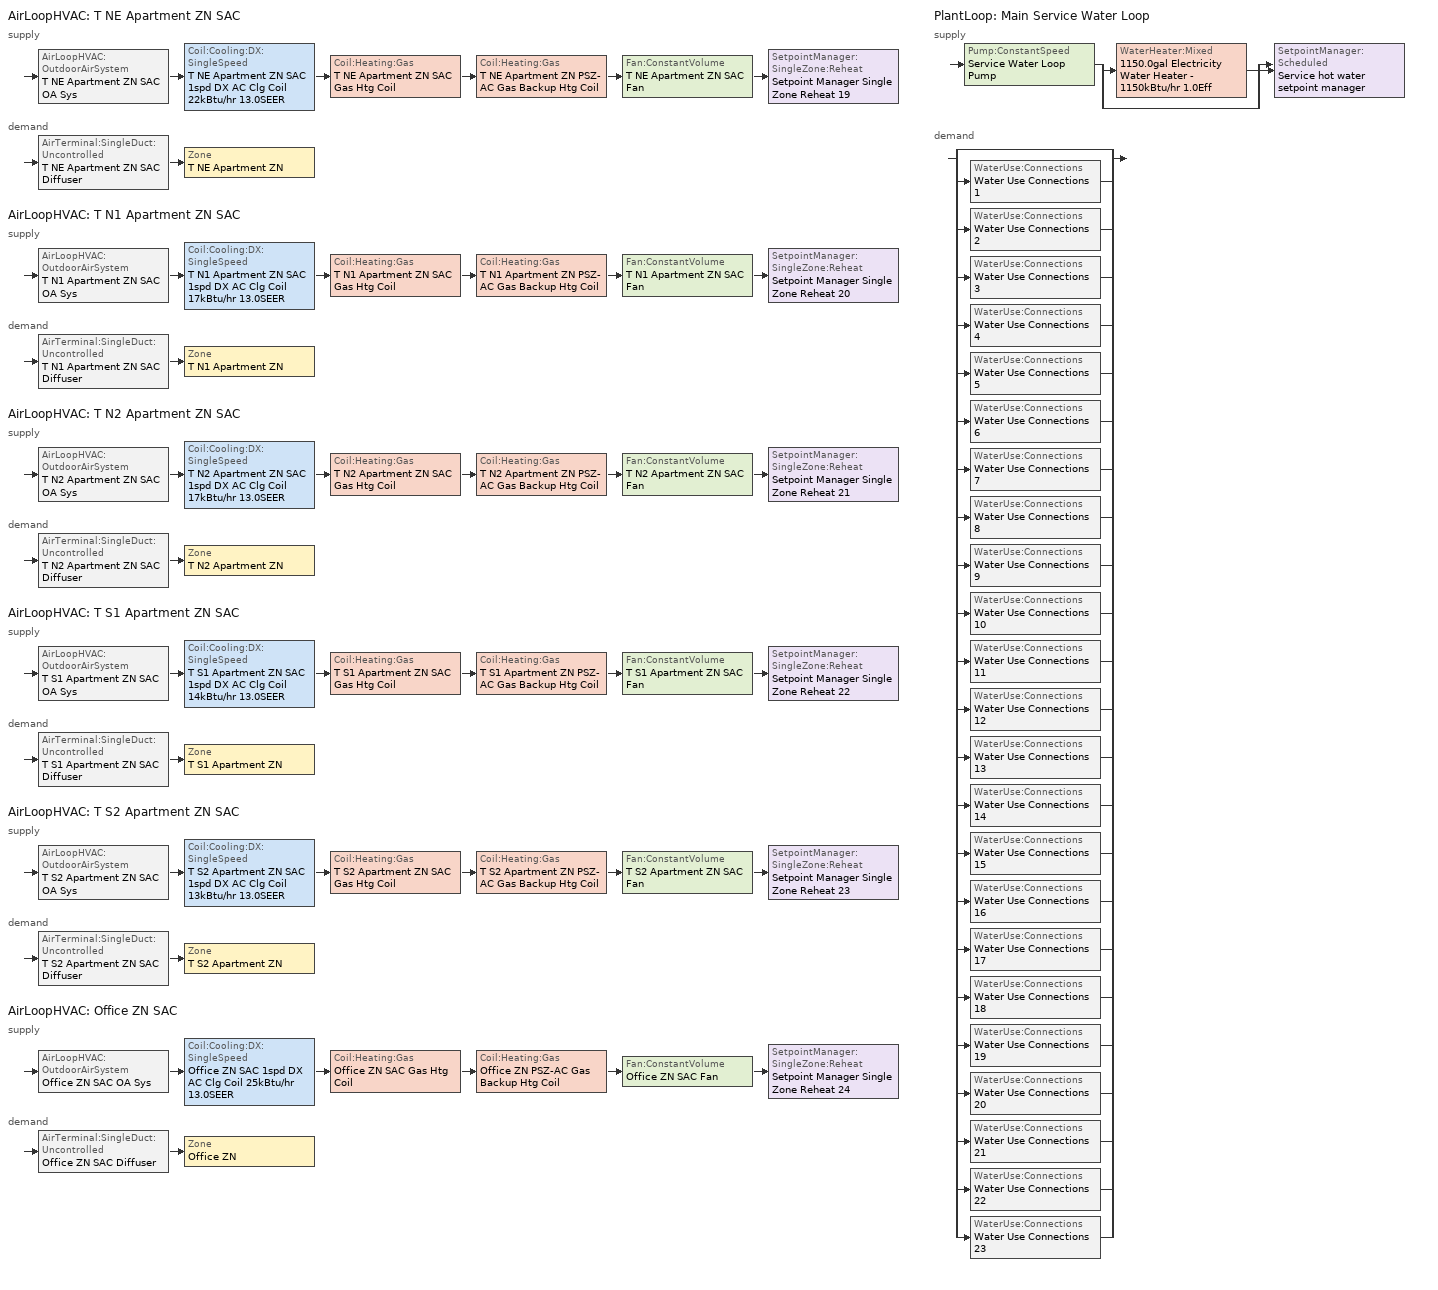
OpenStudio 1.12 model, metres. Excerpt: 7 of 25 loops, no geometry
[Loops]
AirLoopHVAC 'T NE Apartment ZN SAC'
 supply: AirLoopHVAC:OutdoorAirSystem 'T NE Apartment ZN SAC OA Sys' > Coil:Cooling:DX:SingleSpeed 'T NE Apartment ZN SAC 1spd DX AC Clg Coil 22kBtu/hr 13.0SEER' > Coil:Heating:Gas 'T NE Apartment ZN SAC Gas Htg Coil' > Coil:Heating:Gas 'T NE Apartment ZN PSZ-AC Gas Backup Htg Coil' > Fan:ConstantVolume 'T NE Apartment ZN SAC Fan' > SetpointManager:SingleZone:Reheat 'Setpoint Manager Single Zone Reheat 19'
 demand: AirTerminal:SingleDuct:Uncontrolled 'T NE Apartment ZN SAC Diffuser' > Zone 'T NE Apartment ZN'
AirLoopHVAC 'T N1 Apartment ZN SAC'
 supply: AirLoopHVAC:OutdoorAirSystem 'T N1 Apartment ZN SAC OA Sys' > Coil:Cooling:DX:SingleSpeed 'T N1 Apartment ZN SAC 1spd DX AC Clg Coil 17kBtu/hr 13.0SEER' > Coil:Heating:Gas 'T N1 Apartment ZN SAC Gas Htg Coil' > Coil:Heating:Gas 'T N1 Apartment ZN PSZ-AC Gas Backup Htg Coil' > Fan:ConstantVolume 'T N1 Apartment ZN SAC Fan' > SetpointManager:SingleZone:Reheat 'Setpoint Manager Single Zone Reheat 20'
 demand: AirTerminal:SingleDuct:Uncontrolled 'T N1 Apartment ZN SAC Diffuser' > Zone 'T N1 Apartment ZN'
AirLoopHVAC 'T N2 Apartment ZN SAC'
 supply: AirLoopHVAC:OutdoorAirSystem 'T N2 Apartment ZN SAC OA Sys' > Coil:Cooling:DX:SingleSpeed 'T N2 Apartment ZN SAC 1spd DX AC Clg Coil 17kBtu/hr 13.0SEER' > Coil:Heating:Gas 'T N2 Apartment ZN SAC Gas Htg Coil' > Coil:Heating:Gas 'T N2 Apartment ZN PSZ-AC Gas Backup Htg Coil' > Fan:ConstantVolume 'T N2 Apartment ZN SAC Fan' > SetpointManager:SingleZone:Reheat 'Setpoint Manager Single Zone Reheat 21'
 demand: AirTerminal:SingleDuct:Uncontrolled 'T N2 Apartment ZN SAC Diffuser' > Zone 'T N2 Apartment ZN'
AirLoopHVAC 'T S1 Apartment ZN SAC'
 supply: AirLoopHVAC:OutdoorAirSystem 'T S1 Apartment ZN SAC OA Sys' > Coil:Cooling:DX:SingleSpeed 'T S1 Apartment ZN SAC 1spd DX AC Clg Coil 14kBtu/hr 13.0SEER' > Coil:Heating:Gas 'T S1 Apartment ZN SAC Gas Htg Coil' > Coil:Heating:Gas 'T S1 Apartment ZN PSZ-AC Gas Backup Htg Coil' > Fan:ConstantVolume 'T S1 Apartment ZN SAC Fan' > SetpointManager:SingleZone:Reheat 'Setpoint Manager Single Zone Reheat 22'
 demand: AirTerminal:SingleDuct:Uncontrolled 'T S1 Apartment ZN SAC Diffuser' > Zone 'T S1 Apartment ZN'
AirLoopHVAC 'T S2 Apartment ZN SAC'
 supply: AirLoopHVAC:OutdoorAirSystem 'T S2 Apartment ZN SAC OA Sys' > Coil:Cooling:DX:SingleSpeed 'T S2 Apartment ZN SAC 1spd DX AC Clg Coil 13kBtu/hr 13.0SEER' > Coil:Heating:Gas 'T S2 Apartment ZN SAC Gas Htg Coil' > Coil:Heating:Gas 'T S2 Apartment ZN PSZ-AC Gas Backup Htg Coil' > Fan:ConstantVolume 'T S2 Apartment ZN SAC Fan' > SetpointManager:SingleZone:Reheat 'Setpoint Manager Single Zone Reheat 23'
 demand: AirTerminal:SingleDuct:Uncontrolled 'T S2 Apartment ZN SAC Diffuser' > Zone 'T S2 Apartment ZN'
AirLoopHVAC 'Office ZN SAC'
 supply: AirLoopHVAC:OutdoorAirSystem 'Office ZN SAC OA Sys' > Coil:Cooling:DX:SingleSpeed 'Office ZN SAC 1spd DX AC Clg Coil 25kBtu/hr 13.0SEER' > Coil:Heating:Gas 'Office ZN SAC Gas Htg Coil' > Coil:Heating:Gas 'Office ZN PSZ-AC Gas Backup Htg Coil' > Fan:ConstantVolume 'Office ZN SAC Fan' > SetpointManager:SingleZone:Reheat 'Setpoint Manager Single Zone Reheat 24'
 demand: AirTerminal:SingleDuct:Uncontrolled 'Office ZN SAC Diffuser' > Zone 'Office ZN'
PlantLoop 'Main Service Water Loop'
 supply: Pump:ConstantSpeed 'Service Water Loop Pump' > split
  | WaterHeater:Mixed '1150.0gal Electricity Water Heater - 1150kBtu/hr 1.0Eff'
  | bypass
  join > SetpointManager:Scheduled 'Service hot water setpoint manager'
 demand: split
  | bypass
  | WaterUse:Connections 'Water Use Connections 1'
  | WaterUse:Connections 'Water Use Connections 2'
  | WaterUse:Connections 'Water Use Connections 3'
  | WaterUse:Connections 'Water Use Connections 4'
  | WaterUse:Connections 'Water Use Connections 5'
  | WaterUse:Connections 'Water Use Connections 6'
  | WaterUse:Connections 'Water Use Connections 7'
  | WaterUse:Connections 'Water Use Connections 8'
  | WaterUse:Connections 'Water Use Connections 9'
  | WaterUse:Connections 'Water Use Connections 10'
  | WaterUse:Connections 'Water Use Connections 11'
  | WaterUse:Connections 'Water Use Connections 12'
  | WaterUse:Connections 'Water Use Connections 13'
  | WaterUse:Connections 'Water Use Connections 14'
  | WaterUse:Connections 'Water Use Connections 15'
  | WaterUse:Connections 'Water Use Connections 16'
  | WaterUse:Connections 'Water Use Connections 17'
  | WaterUse:Connections 'Water Use Connections 18'
  | WaterUse:Connections 'Water Use Connections 19'
  | WaterUse:Connections 'Water Use Connections 20'
  | WaterUse:Connections 'Water Use Connections 21'
  | WaterUse:Connections 'Water Use Connections 22'
  | WaterUse:Connections 'Water Use Connections 23'
[Sizing:Zone] Zone Cooling Design Supply Air Temperature Input Method=SupplyAirTemperature; Zone Cooling Design Supply Air Temperature {C}=14; Zone Cooling Design Supply Air Temperature Difference {deltaC}=11.11; Zone Heating Design Supply Air Temperature Input Method=SupplyAirTemperature; Zone Heating Design Supply Air Temperature {C}=50; Zone Heating Design Supply Air Temperature Difference {deltaC}=11.11; Zone Cooling Design Supply Air Humidity Ratio {kg-H2O/kg-air}=0.008; Zone Heating Design Supply Air Humidity Ratio {kg-H2O/kg-air}=0.008; Cooling Design Air Flow Method=DesignDay; Heating Design Air Flow Method=DesignDay; Account for Dedicated Outdoor Air System=No; Dedicated Outdoor Air System Control Strategy=NeutralSupplyAir; Dedicated Outdoor Air Low Setpoint Temperature for Design {C}=autosize; Dedicated Outdoor Air High Setpoint Temperature for Design {C}=autosize
T N1 Apartment ZN; T S1 Apartment ZN; Office ZN; T N2 Apartment ZN; T S2 Apartment ZN; T NE Apartment ZN
[Zone equipment]
T N1 Apartment ZN: Zone HVAC Ideal Loads Air System 3, T N1 Apartment ZN SAC Diffuser
T S1 Apartment ZN: Zone HVAC Ideal Loads Air System 10, T S1 Apartment ZN SAC Diffuser
Office ZN: Zone HVAC Ideal Loads Air System 18, Office ZN SAC Diffuser
T N2 Apartment ZN: Zone HVAC Ideal Loads Air System 19, T N2 Apartment ZN SAC Diffuser
T S2 Apartment ZN: Zone HVAC Ideal Loads Air System 23, T S2 Apartment ZN SAC Diffuser
T NE Apartment ZN: Zone HVAC Ideal Loads Air System 25, T NE Apartment ZN SAC Diffuser
[AirLoopHVAC] Availability Schedule=Always On Discrete; Design Supply Air Flow Rate {m3/s}=AutoSize
T NE Apartment ZN SAC; T N1 Apartment ZN SAC; T N2 Apartment ZN SAC; T S1 Apartment ZN SAC; T S2 Apartment ZN SAC; Office ZN SAC
[Sizing:System] Type of Load to Size On=Sensible; Design Outdoor Air Flow Rate {m3/s}=Autosize; Minimum System Air Flow Ratio=1; Preheat Design Temperature {C}=7; Preheat Design Humidity Ratio {kg-H2O/kg-Air}=0.008; Precool Design Temperature {C}=11; Precool Design Humidity Ratio {kg-H2O/kg-Air}=0.008; Central Cooling Design Supply Air Temperature {C}=12; Central Heating Design Supply Air Temperature {C}=50; Sizing Option=NonCoincident; 100% Outdoor Air in Cooling=No; 100% Outdoor Air in Heating=No; Central Cooling Design Supply Air Humidity Ratio {kg-H2O/kg-Air}=0.008; Central Heating Design Supply Air Humidity Ratio {kg-H2O/kg-Air}=0.008; Cooling Design Air Flow Method=DesignDay; Cooling Design Air Flow Rate {m3/s}=0; Heating Design Air Flow Method=DesignDay; Heating Design Air Flow Rate {m3/s}=0; System Outdoor Air Method=ZoneSum; Zone Maximum Outdoor Air Fraction=1; Cooling Supply Air Flow Rate Per Floor Area {m3/s-m2}=0.00996765; Cooling Fraction of Autosized Cooling Supply Air Flow Rate=1; Cooling Supply Air Flow Rate Per Unit Cooling Capacity {m3/s-W}=3.94755e-05; Heating Supply Air Flow Rate Per Floor Area {m3/s-m2}=0.00996765; Heating Fraction of Autosized Heating Supply Air Flow Rate=1; Heating Fraction of Autosized Cooling Supply Air Flow Rate=1; Heating Supply Air Flow Rate Per Unit Heating Capacity {m3/s-W}=3.15882e-05; Cooling Design Capacity Method=CoolingDesignCapacity; Cooling Design Capacity {W}=autosize; Cooling Design Capacity Per Floor Area {W/m2}=234.7; Fraction of Autosized Cooling Design Capacity=1; Heating Design Capacity Method=HeatingDesignCapacity; Heating Design Capacity {W}=autosize; Heating Design Capacity Per Floor Area {W/m2}=157; Fraction of Autosized Heating Design Capacity=1; Central Cooling Capacity Control Method=OnOff
T NE Apartment ZN SAC; T N1 Apartment ZN SAC; T N2 Apartment ZN SAC; T S1 Apartment ZN SAC; T S2 Apartment ZN SAC; Office ZN SAC
[SetpointManager:SingleZone:Reheat] Minimum Supply Air Temperature {C}=13; Maximum Supply Air Temperature {C}=45
Name | Control Zone
Setpoint Manager Single Zone Reheat 19 | T NE Apartment ZN
Setpoint Manager Single Zone Reheat 20 | T N1 Apartment ZN
Setpoint Manager Single Zone Reheat 21 | T N2 Apartment ZN
Setpoint Manager Single Zone Reheat 22 | T S1 Apartment ZN
Setpoint Manager Single Zone Reheat 23 | T S2 Apartment ZN
Setpoint Manager Single Zone Reheat 24 | Office ZN
[Fan:ConstantVolume] Availability Schedule=Always On Discrete; Fan Efficiency=0.55575; Pressure Rise {Pa}=622.722; Maximum Flow Rate {m3/s}=AutoSize; Motor Efficiency=0.855
T NE Apartment ZN SAC Fan; T N1 Apartment ZN SAC Fan; T N2 Apartment ZN SAC Fan; T S1 Apartment ZN SAC Fan; T S2 Apartment ZN SAC Fan; Office ZN SAC Fan
[Coil:Heating:Gas] Availability Schedule=Always On Discrete; Gas Burner Efficiency=0.8; Nominal Capacity {W}=AutoSize; Parasitic Electric Load {W}=0; Parasitic Gas Load {W}=0
Name | Part Load Fraction Correlation Curve
T NE Apartment ZN SAC Gas Htg Coil | Curve Cubic 19
T NE Apartment ZN PSZ-AC Gas Backup Htg Coil; T N1 Apartment ZN PSZ-AC Gas Backup Htg Coil; T N2 Apartment ZN PSZ-AC Gas Backup Htg Coil; T S1 Apartment ZN PSZ-AC Gas Backup Htg Coil; T S2 Apartment ZN PSZ-AC Gas Backup Htg Coil; Office ZN PSZ-AC Gas Backup Htg Coil
T N1 Apartment ZN SAC Gas Htg Coil | Curve Cubic 20
T N2 Apartment ZN SAC Gas Htg Coil | Curve Cubic 21
T S1 Apartment ZN SAC Gas Htg Coil | Curve Cubic 22
T S2 Apartment ZN SAC Gas Htg Coil | Curve Cubic 23
Office ZN SAC Gas Htg Coil | Curve Cubic 24
[Coil:Cooling:DX:SingleSpeed] Availability Schedule=Always On Discrete; Rated Total Cooling Capacity {W}=autosize; Rated Sensible Heat Ratio=autosize; Rated COP {W/W}=3.6504; Rated Air Flow Rate {m3/s}=autosize; Rated Evaporator Fan Power Per Volume Flow Rate {W/(m3/s)}=773.3; Condenser Type=AirCooled; Evaporative Condenser Effectiveness=0; Evaporative Condenser Air Flow Rate {m3/s}=Autosize; Evaporative Condenser Pump Rated Power Consumption {W}=Autosize; Crankcase Heater Capacity {W}=0; Maximum Outdoor Dry-Bulb Temperature for Crankcase Heater Operation {C}=0; Basin Heater Capacity {W/K}=0; Basin Heater Setpoint Temperature {C}=10
Name | Total Cooling Capacity Function of Temperature Curve | Total Cooling Capacity Function of Flow Fraction Curve | Energy Input Ratio Function of Temperature Curve | Energy Input Ratio Function of Flow Fraction Curve | Part Load Fraction Correlation Curve
T NE Apartment ZN SAC 1spd DX AC Clg Coil 22kBtu/hr 13.0SEER | PSZ-Fine Storage DX Coil Cap-FT 18 | DX Coil Cap-FF 18 | PSZ-AC DX Coil EIR-FT 18 | Split DX Coil EIR-FF 18 | HPACCOOLPLFFPLR 18
T N1 Apartment ZN SAC 1spd DX AC Clg Coil 17kBtu/hr 13.0SEER | PSZ-Fine Storage DX Coil Cap-FT 16 | DX Coil Cap-FF 16 | PSZ-AC DX Coil EIR-FT 16 | Split DX Coil EIR-FF 16 | HPACCOOLPLFFPLR 16
T N2 Apartment ZN SAC 1spd DX AC Clg Coil 17kBtu/hr 13.0SEER | PSZ-Fine Storage DX Coil Cap-FT 17 | DX Coil Cap-FF 17 | PSZ-AC DX Coil EIR-FT 17 | Split DX Coil EIR-FF 17 | HPACCOOLPLFFPLR 17
T S1 Apartment ZN SAC 1spd DX AC Clg Coil 14kBtu/hr 13.0SEER | PSZ-Fine Storage DX Coil Cap-FT 20 | DX Coil Cap-FF 20 | PSZ-AC DX Coil EIR-FT 20 | Split DX Coil EIR-FF 20 | HPACCOOLPLFFPLR 20
T S2 Apartment ZN SAC 1spd DX AC Clg Coil 13kBtu/hr 13.0SEER | PSZ-Fine Storage DX Coil Cap-FT 21 | DX Coil Cap-FF 21 | PSZ-AC DX Coil EIR-FT 21 | Split DX Coil EIR-FF 21 | HPACCOOLPLFFPLR 21
Office ZN SAC 1spd DX AC Clg Coil 25kBtu/hr 13.0SEER | PSZ-Fine Storage DX Coil Cap-FT 15 | DX Coil Cap-FF 15 | PSZ-AC DX Coil EIR-FT 15 | Split DX Coil EIR-FF 15 | HPACCOOLPLFFPLR 15
[Controller:OutdoorAir] Minimum Outdoor Air Flow Rate {m3/s}=Autosize; Maximum Outdoor Air Flow Rate {m3/s}=Autosize; Economizer Control Type=NoEconomizer; Economizer Control Action Type=ModulateFlow; Economizer Maximum Limit Dry-Bulb Temperature {C}=28; Economizer Maximum Limit Enthalpy {J/kg}=64000; Economizer Minimum Limit Dry-Bulb Temperature {C}=-100; Lockout Type=NoLockout; Minimum Limit Type=FixedMinimum; Minimum Outdoor Air Schedule=Always On Discrete; Maximum Fraction of Outdoor Air Schedule=HotelSmall SAC_Econ_MaxOAFrac_Sch; High Humidity Control=No; Heat Recovery Bypass Control Type=BypassWhenWithinEconomizerLimits
Name | Controller Mechanical Ventilation
T NE Apartment ZN SAC OA Sys Controller | Controller Mechanical Ventilation 19
T N1 Apartment ZN SAC OA Sys Controller | Controller Mechanical Ventilation 20
T N2 Apartment ZN SAC OA Sys Controller | Controller Mechanical Ventilation 21
T S1 Apartment ZN SAC OA Sys Controller | Controller Mechanical Ventilation 22
T S2 Apartment ZN SAC OA Sys Controller | Controller Mechanical Ventilation 23
Office ZN SAC OA Sys Controller | Controller Mechanical Ventilation 24
[Controller:MechanicalVentilation] Availability Schedule=Always On Discrete; System Outdoor Air Method=ZoneSum
Controller Mechanical Ventilation 19; Controller Mechanical Ventilation 20; Controller Mechanical Ventilation 21; Controller Mechanical Ventilation 22; Controller Mechanical Ventilation 23; Controller Mechanical Ventilation 24
[AirLoopHVAC:OutdoorAirSystem]
Name | Controller
T NE Apartment ZN SAC OA Sys | T NE Apartment ZN SAC OA Sys Controller
T N1 Apartment ZN SAC OA Sys | T N1 Apartment ZN SAC OA Sys Controller
T N2 Apartment ZN SAC OA Sys | T N2 Apartment ZN SAC OA Sys Controller
T S1 Apartment ZN SAC OA Sys | T S1 Apartment ZN SAC OA Sys Controller
T S2 Apartment ZN SAC OA Sys | T S2 Apartment ZN SAC OA Sys Controller
Office ZN SAC OA Sys | Office ZN SAC OA Sys Controller
[AirTerminal:SingleDuct:Uncontrolled] Availability Schedule=Always On Discrete; Maximum Air Flow Rate {m3/s}=AutoSize
T NE Apartment ZN SAC Diffuser; T N1 Apartment ZN SAC Diffuser; T N2 Apartment ZN SAC Diffuser; T S1 Apartment ZN SAC Diffuser; T S2 Apartment ZN SAC Diffuser; Office ZN SAC Diffuser
[PlantLoop]
Main Service Water Loop: Maximum Loop Temperature {C}=60; Minimum Loop Temperature {C}=10; Plant Loop Volume {m3}=Autocalculate; Load Distribution Scheme=Optimal
[Sizing:Plant]
Main Service Water Loop: Loop Type=Heating; Design Loop Exit Temperature {C}=60; Loop Design Temperature Difference {deltaC}=5; Sizing Option=NonCoincident; Zone Timesteps in Averaging Window=1; Coincident Sizing Factor Mode=None
[SetpointManager:Scheduled]
Service hot water setpoint manager: Control Variable=Temperature; Schedule=Service Water Loop Temp - 140F
[Pump:ConstantSpeed]
Service Water Loop Pump: Rated Flow Rate {m3/s}=autosize; Rated Pump Head {Pa}=0.01; Rated Power Consumption {W}=autosize; Motor Efficiency=0.855; Fraction of Motor Inefficiencies to Fluid Stream=0; Pump Control Type=Intermittent
[WaterHeater:Mixed]
1150.0gal Electricity Water Heater - 1150kBtu/hr 1.0Eff: Tank Volume {m3}=4.35322; Setpoint Temperature Schedule=Service Water Loop Temp - 140F; Deadband Temperature Difference {deltaC}=2; Maximum Temperature Limit {C}=82.2222; Heater Control Type=Cycle; Heater Maximum Capacity {W}=337032; Heater Fuel Type=Electricity; Heater Thermal Efficiency=1; Off Cycle Parasitic Fuel Consumption Rate {W}=25.717; Off Cycle Parasitic Fuel Type=Electricity; Off Cycle Parasitic Heat Fraction to Tank=0.8; On Cycle Parasitic Fuel Consumption Rate {W}=25.717; On Cycle Parasitic Fuel Type=Electricity; On Cycle Parasitic Heat Fraction to Tank=0; Ambient Temperature Indicator=Schedule; Ambient Temperature Schedule=Water Heater Ambient Temp Schedule 70F; Off Cycle Loss Coefficient to Ambient Temperature {W/K}=9.09539; On Cycle Loss Coefficient to Ambient Temperature {W/K}=9.09539; Use Side Effectiveness=1; Source Side Effectiveness=1; Use Side Design Flow Rate {m3/s}=autosize; Source Side Design Flow Rate {m3/s}=autosize; Indirect Water Heating Recovery Time {hr}=1.5
[WaterUse:Connections]
Name | Water Use Equipment Name 1
Water Use Connections 1 | G sw apartment Service Water Use 0.06gal/min
Water Use Connections 2 | G nw apartment Service Water Use 0.06gal/min
Water Use Connections 3 | G ne apartment Service Water Use 0.06gal/min
Water Use Connections 4 | G n1 apartment Service Water Use 0.06gal/min
Water Use Connections 5 | G n2 apartment Service Water Use 0.06gal/min
Water Use Connections 6 | G s1 apartment Service Water Use 0.06gal/min
Water Use Connections 7 | G s2 apartment Service Water Use 0.06gal/min
Water Use Connections 8 | M sw apartment Service Water Use 0.12gal/min
Water Use Connections 9 | M nw apartment Service Water Use 0.12gal/min
Water Use Connections 10 | M se apartment Service Water Use 0.12gal/min
Water Use Connections 11 | M ne apartment Service Water Use 0.12gal/min
Water Use Connections 12 | M n1 apartment Service Water Use 0.12gal/min
Water Use Connections 13 | M n2 apartment Service Water Use 0.12gal/min
Water Use Connections 14 | M s1 apartment Service Water Use 0.12gal/min
Water Use Connections 15 | M s2 apartment Service Water Use 0.12gal/min
Water Use Connections 16 | T sw apartment Service Water Use 0.06gal/min
Water Use Connections 17 | T nw apartment Service Water Use 0.06gal/min
Water Use Connections 18 | T se apartment Service Water Use 0.06gal/min
Water Use Connections 19 | T ne apartment Service Water Use 0.06gal/min
Water Use Connections 20 | T n1 apartment Service Water Use 0.06gal/min
Water Use Connections 21 | T n2 apartment Service Water Use 0.06gal/min
Water Use Connections 22 | T s1 apartment Service Water Use 0.06gal/min
Water Use Connections 23 | T s2 apartment Service Water Use 0.06gal/min
[WaterUse:Equipment:Definition]
Name | Peak Flow Rate {m3/s} | Target Temperature Schedule | Sensible Fraction Schedule | Latent Fraction Schedule
G sw apartment Service Water Use Def 0.06gal/min | 3.65887e-06 | Schedule Ruleset 5 | Schedule Ruleset 3 | Schedule Ruleset 4
G nw apartment Service Water Use Def 0.06gal/min | 3.65887e-06 | Schedule Ruleset 8 | Schedule Ruleset 6 | Schedule Ruleset 7
G ne apartment Service Water Use Def 0.06gal/min | 3.65887e-06 | Schedule Ruleset 11 | Schedule Ruleset 9 | Schedule Ruleset 10
G n1 apartment Service Water Use Def 0.06gal/min | 3.65887e-06 | Schedule Ruleset 14 | Schedule Ruleset 12 | Schedule Ruleset 13
G n2 apartment Service Water Use Def 0.06gal/min | 3.65887e-06 | Schedule Ruleset 17 | Schedule Ruleset 15 | Schedule Ruleset 16
G s1 apartment Service Water Use Def 0.06gal/min | 3.65887e-06 | Schedule Ruleset 20 | Schedule Ruleset 18 | Schedule Ruleset 19
G s2 apartment Service Water Use Def 0.06gal/min | 3.65887e-06 | Schedule Ruleset 23 | Schedule Ruleset 21 | Schedule Ruleset 22
M sw apartment Service Water Use Def 0.12gal/min | 7.31775e-06 | Schedule Ruleset 26 | Schedule Ruleset 24 | Schedule Ruleset 25
M nw apartment Service Water Use Def 0.12gal/min | 7.31775e-06 | Schedule Ruleset 29 | Schedule Ruleset 27 | Schedule Ruleset 28
M se apartment Service Water Use Def 0.12gal/min | 7.31775e-06 | Schedule Ruleset 32 | Schedule Ruleset 30 | Schedule Ruleset 31
M ne apartment Service Water Use Def 0.12gal/min | 7.31775e-06 | Schedule Ruleset 35 | Schedule Ruleset 33 | Schedule Ruleset 34
M n1 apartment Service Water Use Def 0.12gal/min | 7.31775e-06 | Schedule Ruleset 38 | Schedule Ruleset 36 | Schedule Ruleset 37
M n2 apartment Service Water Use Def 0.12gal/min | 7.31775e-06 | Schedule Ruleset 41 | Schedule Ruleset 39 | Schedule Ruleset 40
M s1 apartment Service Water Use Def 0.12gal/min | 7.31775e-06 | Schedule Ruleset 44 | Schedule Ruleset 42 | Schedule Ruleset 43
M s2 apartment Service Water Use Def 0.12gal/min | 7.31775e-06 | Schedule Ruleset 47 | Schedule Ruleset 45 | Schedule Ruleset 46
T sw apartment Service Water Use Def 0.06gal/min | 3.65887e-06 | Schedule Ruleset 50 | Schedule Ruleset 48 | Schedule Ruleset 49
T nw apartment Service Water Use Def 0.06gal/min | 3.65887e-06 | Schedule Ruleset 53 | Schedule Ruleset 51 | Schedule Ruleset 52
T se apartment Service Water Use Def 0.06gal/min | 3.65887e-06 | Schedule Ruleset 56 | Schedule Ruleset 54 | Schedule Ruleset 55
T ne apartment Service Water Use Def 0.06gal/min | 3.65887e-06 | Schedule Ruleset 59 | Schedule Ruleset 57 | Schedule Ruleset 58
T n1 apartment Service Water Use Def 0.06gal/min | 3.65887e-06 | Schedule Ruleset 62 | Schedule Ruleset 60 | Schedule Ruleset 61
T n2 apartment Service Water Use Def 0.06gal/min | 3.65887e-06 | Schedule Ruleset 65 | Schedule Ruleset 63 | Schedule Ruleset 64
T s1 apartment Service Water Use Def 0.06gal/min | 3.65887e-06 | Schedule Ruleset 68 | Schedule Ruleset 66 | Schedule Ruleset 67
T s2 apartment Service Water Use Def 0.06gal/min | 3.65887e-06 | Schedule Ruleset 71 | Schedule Ruleset 69 | Schedule Ruleset 70
[WaterUse:Equipment] Flow Rate Fraction Schedule=ApartmentMidRise APT_DHW_SCH
Name | Water Use Equipment Definition
G sw apartment Service Water Use 0.06gal/min | G sw apartment Service Water Use Def 0.06gal/min
G nw apartment Service Water Use 0.06gal/min | G nw apartment Service Water Use Def 0.06gal/min
G ne apartment Service Water Use 0.06gal/min | G ne apartment Service Water Use Def 0.06gal/min
G n1 apartment Service Water Use 0.06gal/min | G n1 apartment Service Water Use Def 0.06gal/min
G n2 apartment Service Water Use 0.06gal/min | G n2 apartment Service Water Use Def 0.06gal/min
G s1 apartment Service Water Use 0.06gal/min | G s1 apartment Service Water Use Def 0.06gal/min
G s2 apartment Service Water Use 0.06gal/min | G s2 apartment Service Water Use Def 0.06gal/min
M sw apartment Service Water Use 0.12gal/min | M sw apartment Service Water Use Def 0.12gal/min
M nw apartment Service Water Use 0.12gal/min | M nw apartment Service Water Use Def 0.12gal/min
M se apartment Service Water Use 0.12gal/min | M se apartment Service Water Use Def 0.12gal/min
M ne apartment Service Water Use 0.12gal/min | M ne apartment Service Water Use Def 0.12gal/min
M n1 apartment Service Water Use 0.12gal/min | M n1 apartment Service Water Use Def 0.12gal/min
M n2 apartment Service Water Use 0.12gal/min | M n2 apartment Service Water Use Def 0.12gal/min
M s1 apartment Service Water Use 0.12gal/min | M s1 apartment Service Water Use Def 0.12gal/min
M s2 apartment Service Water Use 0.12gal/min | M s2 apartment Service Water Use Def 0.12gal/min
T sw apartment Service Water Use 0.06gal/min | T sw apartment Service Water Use Def 0.06gal/min
T nw apartment Service Water Use 0.06gal/min | T nw apartment Service Water Use Def 0.06gal/min
T se apartment Service Water Use 0.06gal/min | T se apartment Service Water Use Def 0.06gal/min
T ne apartment Service Water Use 0.06gal/min | T ne apartment Service Water Use Def 0.06gal/min
T n1 apartment Service Water Use 0.06gal/min | T n1 apartment Service Water Use Def 0.06gal/min
T n2 apartment Service Water Use 0.06gal/min | T n2 apartment Service Water Use Def 0.06gal/min
T s1 apartment Service Water Use 0.06gal/min | T s1 apartment Service Water Use Def 0.06gal/min
T s2 apartment Service Water Use 0.06gal/min | T s2 apartment Service Water Use Def 0.06gal/min
[Schedule:Ruleset]
HotelSmall SAC_Econ_MaxOAFrac_Sch: Default Day Schedule=HotelSmall SAC_Econ_MaxOAFrac_Sch Default; Summer Design Day Schedule=HotelSmall SAC_Econ_MaxOAFrac_Sch Summer Design Day; Winter Design Day Schedule=HotelSmall SAC_Econ_MaxOAFrac_Sch Winter Design Day
Service Water Loop Temp - 140F: Default Day Schedule=Service Water Loop Temp - 140F Default
Water Heater Ambient Temp Schedule 70F: Default Day Schedule=Water Heater Ambient Temp Schedule 70F Default
Schedule Ruleset 3: Default Day Schedule=Schedule Day 47
Schedule Ruleset 4: Default Day Schedule=Schedule Day 48
Schedule Ruleset 5: Default Day Schedule=Schedule Day 49
ApartmentMidRise APT_DHW_SCH: Default Day Schedule=ApartmentMidRise APT_DHW_SCH Default; Summer Design Day Schedule=ApartmentMidRise APT_DHW_SCH Summer Design Day; Winter Design Day Schedule=ApartmentMidRise APT_DHW_SCH Winter Design Day
Schedule Ruleset 6: Default Day Schedule=Schedule Day 52
Schedule Ruleset 7: Default Day Schedule=Schedule Day 53
Schedule Ruleset 8: Default Day Schedule=Schedule Day 54
Schedule Ruleset 9: Default Day Schedule=Schedule Day 55
Schedule Ruleset 10: Default Day Schedule=Schedule Day 56
Schedule Ruleset 11: Default Day Schedule=Schedule Day 57
Schedule Ruleset 12: Default Day Schedule=Schedule Day 58
Schedule Ruleset 13: Default Day Schedule=Schedule Day 59
Schedule Ruleset 14: Default Day Schedule=Schedule Day 60
Schedule Ruleset 15: Default Day Schedule=Schedule Day 61
Schedule Ruleset 16: Default Day Schedule=Schedule Day 62
Schedule Ruleset 17: Default Day Schedule=Schedule Day 63
Schedule Ruleset 18: Default Day Schedule=Schedule Day 64
Schedule Ruleset 19: Default Day Schedule=Schedule Day 65
Schedule Ruleset 20: Default Day Schedule=Schedule Day 66
Schedule Ruleset 21: Default Day Schedule=Schedule Day 67
Schedule Ruleset 22: Default Day Schedule=Schedule Day 68
Schedule Ruleset 23: Default Day Schedule=Schedule Day 69
Schedule Ruleset 24: Default Day Schedule=Schedule Day 70
Schedule Ruleset 25: Default Day Schedule=Schedule Day 71
Schedule Ruleset 26: Default Day Schedule=Schedule Day 72
Schedule Ruleset 27: Default Day Schedule=Schedule Day 73
Schedule Ruleset 28: Default Day Schedule=Schedule Day 74
Schedule Ruleset 29: Default Day Schedule=Schedule Day 75
Schedule Ruleset 30: Default Day Schedule=Schedule Day 76
Schedule Ruleset 31: Default Day Schedule=Schedule Day 77
Schedule Ruleset 32: Default Day Schedule=Schedule Day 78
Schedule Ruleset 33: Default Day Schedule=Schedule Day 79
Schedule Ruleset 34: Default Day Schedule=Schedule Day 80
Schedule Ruleset 35: Default Day Schedule=Schedule Day 81
Schedule Ruleset 36: Default Day Schedule=Schedule Day 82
Schedule Ruleset 37: Default Day Schedule=Schedule Day 83
Schedule Ruleset 38: Default Day Schedule=Schedule Day 84
Schedule Ruleset 39: Default Day Schedule=Schedule Day 85
Schedule Ruleset 40: Default Day Schedule=Schedule Day 86
Schedule Ruleset 41: Default Day Schedule=Schedule Day 87
Schedule Ruleset 42: Default Day Schedule=Schedule Day 88
Schedule Ruleset 43: Default Day Schedule=Schedule Day 89
Schedule Ruleset 44: Default Day Schedule=Schedule Day 90
Schedule Ruleset 45: Default Day Schedule=Schedule Day 91
Schedule Ruleset 46: Default Day Schedule=Schedule Day 92
Schedule Ruleset 47: Default Day Schedule=Schedule Day 93
Schedule Ruleset 48: Default Day Schedule=Schedule Day 94
Schedule Ruleset 49: Default Day Schedule=Schedule Day 95
Schedule Ruleset 50: Default Day Schedule=Schedule Day 96
Schedule Ruleset 51: Default Day Schedule=Schedule Day 97
Schedule Ruleset 52: Default Day Schedule=Schedule Day 98
Schedule Ruleset 53: Default Day Schedule=Schedule Day 99
Schedule Ruleset 54: Default Day Schedule=Schedule Day 100
Schedule Ruleset 55: Default Day Schedule=Schedule Day 101
Schedule Ruleset 56: Default Day Schedule=Schedule Day 102
Schedule Ruleset 57: Default Day Schedule=Schedule Day 103
Schedule Ruleset 58: Default Day Schedule=Schedule Day 104
Schedule Ruleset 59: Default Day Schedule=Schedule Day 105
Schedule Ruleset 60: Default Day Schedule=Schedule Day 106
Schedule Ruleset 61: Default Day Schedule=Schedule Day 107
Schedule Ruleset 62: Default Day Schedule=Schedule Day 108
Schedule Ruleset 63: Default Day Schedule=Schedule Day 109
Schedule Ruleset 64: Default Day Schedule=Schedule Day 110
Schedule Ruleset 65: Default Day Schedule=Schedule Day 111
Schedule Ruleset 66: Default Day Schedule=Schedule Day 112
Schedule Ruleset 67: Default Day Schedule=Schedule Day 113
Schedule Ruleset 68: Default Day Schedule=Schedule Day 114
Schedule Ruleset 69: Default Day Schedule=Schedule Day 115
Schedule Ruleset 70: Default Day Schedule=Schedule Day 116
Schedule Ruleset 71: Default Day Schedule=Schedule Day 117
[Schedule:Day]
HotelSmall SAC_Econ_MaxOAFrac_Sch Default; HotelSmall SAC_Econ_MaxOAFrac_Sch Winter Design Day; HotelSmall SAC_Econ_MaxOAFrac_Sch Summer Design Day: 24, 0, 0.7
Service Water Loop Temp - 140F Default; Schedule Day 49; Schedule Day 54; Schedule Day 57; Schedule Day 60; Schedule Day 63; Schedule Day 66; Schedule Day 69; Schedule Day 72; Schedule Day 75; Schedule Day 78; Schedule Day 81; Schedule Day 84; Schedule Day 87; Schedule Day 90; Schedule Day 93; Schedule Day 96; Schedule Day 99; Schedule Day 102; Schedule Day 105; Schedule Day 108; Schedule Day 111; Schedule Day 114; Schedule Day 117: 24, 0, 60
Water Heater Ambient Temp Schedule 70F Default: 24, 0, 21.1111
Schedule Day 47; Schedule Day 52; Schedule Day 55; Schedule Day 58; Schedule Day 61; Schedule Day 64; Schedule Day 67; Schedule Day 70; Schedule Day 73; Schedule Day 76; Schedule Day 79; Schedule Day 82; Schedule Day 85; Schedule Day 88; Schedule Day 91; Schedule Day 94; Schedule Day 97; Schedule Day 100; Schedule Day 103; Schedule Day 106; Schedule Day 109; Schedule Day 112; Schedule Day 115: 24, 0, 0.2
Schedule Day 48; Schedule Day 53; Schedule Day 56; Schedule Day 59; Schedule Day 62; Schedule Day 65; Schedule Day 68; Schedule Day 71; Schedule Day 74; Schedule Day 77; Schedule Day 80; Schedule Day 83; Schedule Day 86; Schedule Day 89; Schedule Day 92; Schedule Day 95; Schedule Day 98; Schedule Day 101; Schedule Day 104; Schedule Day 107; Schedule Day 110; Schedule Day 113; Schedule Day 116: 24, 0, 0.05
ApartmentMidRise APT_DHW_SCH Default; ApartmentMidRise APT_DHW_SCH Winter Design Day; ApartmentMidRise APT_DHW_SCH Summer Design Day: 1, 0, 0.08, 2, 0, 0.04, 4, 0, 0.01, 5, 0, 0.04, 6, 0, 0.27, 7, 0, 0.94, 8, 0, 1, 9, 0, 0.96, 10, 0, 0.84, 11, 0, 0.76, 12, 0, 0.61, 13, 0, 0.53, 14, 0, 0.47, 15, 0, 0.41, 16, 0, 0.47, 17, 0, 0.55, 18, 0, 0.73, 19, 0, 0.86, 20, 0, 0.82, 21, 0, 0.75, 22, 0, 0.61, 23, 0, 0.53, 24, 0, 0.29
[Schedule:Constant]
Always On Discrete: Value=1
[Curve:Cubic] Coefficient1 Constant=0.8; Coefficient2 x=0.2; Coefficient3 x**2=0; Coefficient4 x**3=0; Minimum Value of x=0; Maximum Value of x=1
Curve Cubic 19; Curve Cubic 20; Curve Cubic 21; Curve Cubic 22; Curve Cubic 23; Curve Cubic 24
[Curve:Biquadratic] Minimum Value of x=12.77778; Maximum Value of x=23.88889; Minimum Value of y=23.88889; Maximum Value of y=46.11111
Name | Coefficient1 Constant | Coefficient2 x | Coefficient3 x**2 | Coefficient4 y | Coefficient5 y**2 | Coefficient6 x*y
PSZ-Fine Storage DX Coil Cap-FT 15; PSZ-Fine Storage DX Coil Cap-FT 16; PSZ-Fine Storage DX Coil Cap-FT 17; PSZ-Fine Storage DX Coil Cap-FT 18; PSZ-Fine Storage DX Coil Cap-FT 20; PSZ-Fine Storage DX Coil Cap-FT 21 | 0.942588 | 0.00954335 | 0.00068377 | -0.0110427 | 5.249e-06 | -9.72e-06
PSZ-AC DX Coil EIR-FT 15; PSZ-AC DX Coil EIR-FT 16; PSZ-AC DX Coil EIR-FT 17; PSZ-AC DX Coil EIR-FT 18; PSZ-AC DX Coil EIR-FT 20; PSZ-AC DX Coil EIR-FT 21 | 0.342414 | 0.034885 | -0.0006237 | 0.00497722 | 0.000437951 | -0.000728028
[Curve:Quadratic]
Name | Coefficient1 Constant | Coefficient2 x | Coefficient3 x**2 | Minimum Value of x | Maximum Value of x
DX Coil Cap-FF 15; DX Coil Cap-FF 16; DX Coil Cap-FF 17; DX Coil Cap-FF 18; DX Coil Cap-FF 20; DX Coil Cap-FF 21 | 0.8 | 0.2 | 0 | 0.5 | 1.5
Split DX Coil EIR-FF 15; Split DX Coil EIR-FF 16; Split DX Coil EIR-FF 17; Split DX Coil EIR-FF 18; Split DX Coil EIR-FF 20; Split DX Coil EIR-FF 21 | 1.1552 | -0.1808 | 0.0256 | 0.5 | 1.5
HPACCOOLPLFFPLR 15; HPACCOOLPLFFPLR 16; HPACCOOLPLFFPLR 17; HPACCOOLPLFFPLR 18; HPACCOOLPLFFPLR 20; HPACCOOLPLFFPLR 21 | 0.85 | 0.15 | 0 | 0 | 1
